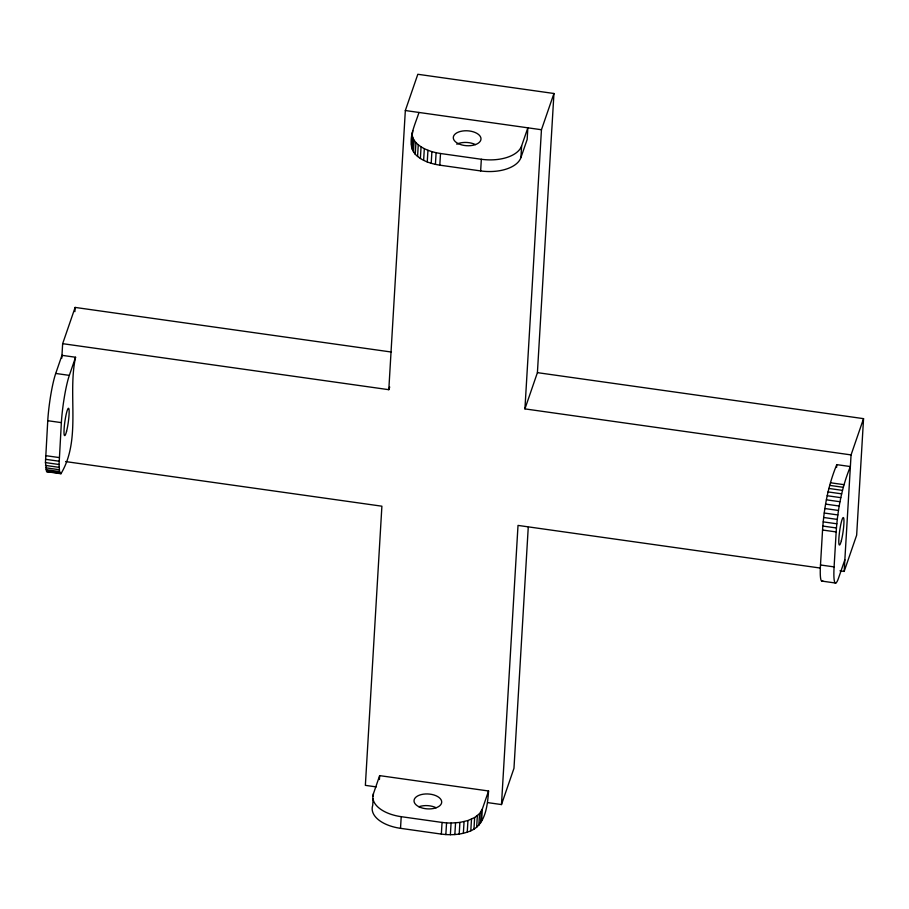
<?xml version="1.0" encoding="UTF-8"?>
<svg xmlns="http://www.w3.org/2000/svg" width="909" height="909" viewBox="0 0 909 909"><rect width="100%" height="100%" fill="white"/><g stroke="black" fill="none" stroke-linecap="round" stroke-linejoin="round"><path stroke-width="1.36" d="M45.45 462.579L47.757 420.708A34.644 4.34 -82 0 1 55.722 373.451L61.96 355.328L75.572 357.248C67.357 394.676 81.583 439.479 60.926 473.748L46.757 471.68L45.45 462.579L59.062 464.499L59.539 471.566L60.926 473.748M59.062 464.499L61.369 422.628A34.644 4.34 -82 0 1 69.334 375.372L75.572 357.248M61.801 358.146L62.653 343.67L75.14 307.424L391.438 352.044M74.89 311.628L75.14 307.424M62.653 343.67L388.802 389.688L405.334 110.534L417.822 74.277L553.945 93.491L537.412 372.645L524.925 408.891L851.063 454.909L863.55 418.651L537.412 372.645M520.914 157.598L521.607 145.951L527.845 127.817L527.163 139.475L520.914 157.598A34.644 18.669 3.4 0 1 480.645 170.926L439.808 165.165C430.911 163.768 421.674 160.882 415.243 154.257C405.698 142.179 415.254 124.806 418.947 112.455M411.561 147.088L412.186 132.987M373.11 798.931L372.724 805.408A34.644 18.669 3.4 0 0 400.517 828.326L441.354 834.098C451.228 835.382 461.567 834.746 470.794 830.815C485.724 824.497 487.542 805.044 488.565 790.989L379.655 775.627L373.417 793.75L373.269 796.341M412.243 138.35L411.493 144.645M412.55 133.168L412.709 130.578M412.22 149.53L412.902 137.884L412.254 135.441M413.459 151.939L414.14 140.293L412.902 137.884M415.243 154.257L415.936 142.611L414.14 140.293M379.428 779.513L379.655 775.627M417.572 156.462L418.265 144.804L415.936 142.611M420.378 158.496L421.072 146.838L418.265 144.804M423.628 160.336L424.321 148.678L421.072 146.838M427.253 161.938L427.946 150.292L424.321 148.678M431.207 163.302L431.9 151.644L427.946 150.292M435.422 164.381L436.104 152.723L431.9 151.644M400.517 828.326L401.21 816.68A34.644 18.669 3.4 0 1 373.417 793.75M439.808 165.165L440.501 153.507L436.104 152.723M441.354 834.098L442.047 822.44L401.21 816.68M480.645 170.926L481.338 159.268A34.644 18.669 3.4 0 0 521.607 145.951M445.853 834.564L446.546 822.918L442.047 822.44M450.375 834.723L451.069 823.065L459.897 822.418L467.942 820.532L474.634 817.532L479.543 813.646L482.315 809.112L488.565 790.989M454.852 834.553L455.545 822.895M459.204 834.064L459.897 822.418M463.363 833.269L464.056 821.622M467.249 832.178L467.942 820.532M470.794 830.815L471.487 819.157M473.953 829.19L474.634 817.532M476.646 827.338L477.339 815.691M478.85 825.292L479.543 813.646M480.52 823.088L481.213 811.442M481.634 820.77L482.315 809.112M487.872 802.647L501.484 804.567L518.016 525.413L820.27 568.045M524.925 408.891L541.457 129.737L553.945 93.491M528.243 527.413L513.971 768.31L501.484 804.567M822.747 580.692A34.644 4.34 -82 0 1 820.486 564.978L822.554 530.015C824.031 507.677 828.19 485.417 836.769 464.635L850.381 466.556C841.802 487.338 837.644 509.597 836.166 531.935L834.098 566.898A34.644 4.34 -82 0 0 838.609 577.897L844.859 559.774M836.598 467.465L836.769 464.635M839.95 570.829L844.166 571.42L851.063 454.909M863.55 418.651L856.653 535.174L844.166 571.42M388.802 389.688L389.722 387.007M446.546 822.918L451.069 823.065M405.334 110.534L541.457 129.737M440.501 153.507L481.338 159.268M55.722 373.451L69.334 375.372M830.519 482.77L844.131 484.69M829.69 485.383L843.302 487.304M828.849 488.451L842.461 490.371M828.008 491.917L841.62 493.837M827.167 495.735L840.78 497.655M826.372 499.814L839.984 501.734M825.599 504.109L839.212 506.029M824.895 508.54L838.507 510.46M824.258 513.028L837.871 514.948M823.69 517.494L837.303 519.414M823.213 521.868L836.825 523.789M822.838 526.061L836.45 527.981M47.757 420.708L61.369 422.628M822.554 530.015L836.166 531.935M45.689 455.659L59.301 457.579M820.486 564.978L834.098 566.898M65.596 461.579L381.894 506.199L365.361 785.353L376.246 786.899M45.507 459.306L59.13 461.227M45.495 465.431L59.108 467.351M45.655 467.794L59.267 469.714M45.927 469.646L59.539 471.566M46.291 470.953L59.903 472.873M57.472 472.725L46.757 471.68M822.111 581.135L835.723 583.055M419.322 806.601A13.862 7.465 3.4 0 1 436.15 807.771M456.75 144.179A13.862 7.465 3.4 0 1 475.43 144.599M841.359 540.673A13.862 1.738 -82 0 0 843.632 517.925A13.862 1.738 -82 0 0 839.143 535.276A13.862 1.738 -82 0 0 841.359 540.673M418.901 806.749A13.862 7.465 3.4 0 0 441.479 803.351A13.862 7.465 3.4 0 0 423.23 794.193A13.862 7.465 3.4 0 0 418.901 806.749M458.193 143.588A13.862 7.465 3.4 0 0 480.77 140.179A13.862 7.465 3.4 0 0 462.511 131.021A13.862 7.465 3.4 0 0 458.193 143.588M66.55 431.355A13.862 1.738 -82 0 0 68.823 408.618A13.862 1.738 -82 0 0 64.346 425.969A13.862 1.738 -82 0 0 66.55 431.355"/></g></svg>
